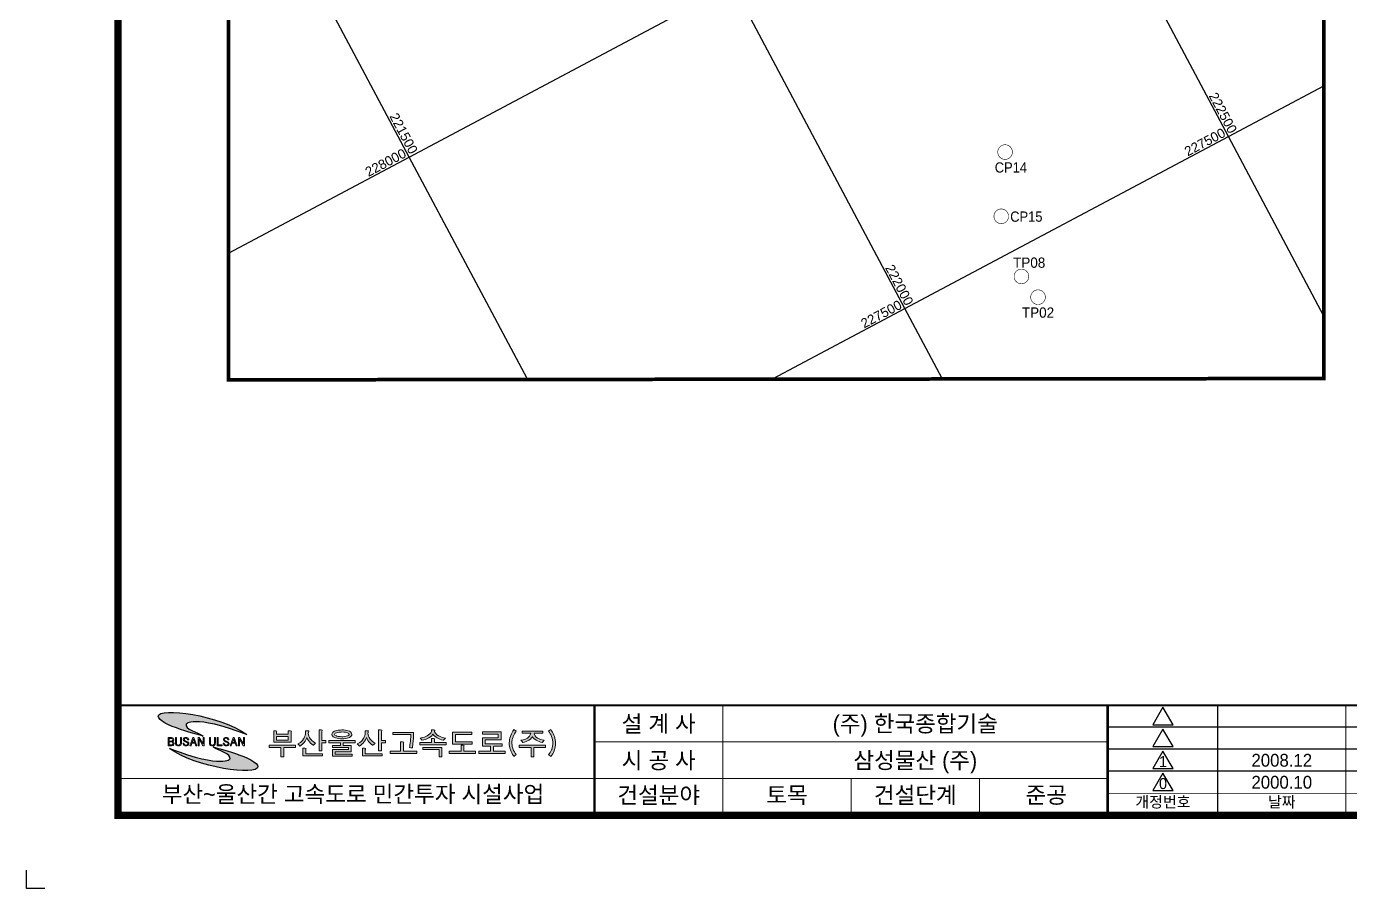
# Model space of a CAD drawing. Extents: x 226182 to 227023, y 224653 to 225247.
# Drawn here: x 226182.4 to 226543.7, y 224652.6 to 224887.8 of the extents above; entities that cross this region are included whole.
import ezdxf
from ezdxf.enums import TextEntityAlignment as Align

# ---------------------------------------------------------------- set-up
doc = ezdxf.new("R2010")
doc.units = 0
doc.header["$LTSCALE"] = 10
doc.header["$MEASUREMENT"] = 0
doc.layers.get('0').update_dxf_attribs({"linetype": 'CONTINUOUS'})
for name, color, linetype in [('CV-GRID-BORD', 4, 'CONTINUOUS'), ('CV-GRID-LINE', 1, 'CONTINUOUS'), ('CV-GRID-TEXT', 4, 'CONTINUOUS'), ('CV-SURV-SYMB', 3, 'CONTINUOUS'), ('CV-SURV-TEXT', 3, 'CONTINUOUS'), ('CX-BORD', 3, 'CONTINUOUS'), ('CX-BORD-LIN1', 4, 'CONTINUOUS'), ('CX-BORD-LIN2', 3, 'CONTINUOUS'), ('CX-BORD-TEX2', 7, 'CONTINUOUS'), ('CX-BORD-TEX3', 6, 'CONTINUOUS'), ('CX-MISC', 2, 'CONTINUOUS')]:
    doc.layers.add(name, color=color, linetype=linetype)
doc.styles.add('GTXT', font='Dotum.ttf')
doc.styles.get("Standard").update_dxf_attribs({"font": 'Dotum.ttf'})
doc.styles.add('TB_TEXT', font='Dotum.ttf')
doc.styles.add('TB_WBTXT', font='Dotum.ttf')
doc.styles.add('TB_WMTXT', font='Dotum.ttf')

# ---------------------------------------------------------------- blocks, each defined once
blk = doc.blocks.new('CXGLOGO-EX흑백1')
h = blk.add_hatch(color=74)
edge = h.paths.add_edge_path()
edge.add_spline(control_points=[(3.24, 1.49), (1.67, 2.6), (-1.78, 3.37), (-1.38, 4.71), (-1.38, 4.71), (-1.38, 4.71), (0.38, 7.51), (15.15, 1.88), (15.15, 1.88), (8, 7.3), (-8.94, 9.33), (-8.99, 6.91), (-8.99, 6.91), (-9.03, 4.5), (3.24, 1.49), (3.24, 1.49)], knot_values=[0, 0, 0, 0, 0.25, 0.25, 0.25, 0.25, 0.5, 0.5, 0.5, 0.5, 0.75, 0.75, 0.75, 0.75, 1, 1, 1, 1], degree=3, periodic=0)
h = blk.add_hatch(color=256)
h.paths.add_polyline_path([(11.6, 0.69), (11.94, -0.26), (11.26, -0.26)], flags=16)
h.paths.add_polyline_path([(12.25, -1.14), (12.54, -1.14), (11.73, 1.06), (11.48, 1.06), (10.67, -1.14), (10.96, -1.14), (11.18, -0.49), (12.02, -0.49)])
h.paths.add_polyline_path([(1.54, -1.14), (0.73, 1.06), (0.48, 1.06), (-0.33, -1.14), (-0.04, -1.14), (0.19, -0.49), (1.03, -0.49), (1.25, -1.14)])
h.paths.add_polyline_path([(1.9, -1.14), (2.17, -1.14), (2.17, 0.61), (3.23, -1.14), (3.52, -1.14), (3.52, 1.06), (3.25, 1.06), (3.25, -0.65), (2.21, 1.06), (1.9, 1.06)])
h.paths.add_polyline_path([(5.3, -0.69), (5.27, -0.48), (5.27, 1.06), (5, 1.06), (5, -0.45), (5.03, -0.7), (5.1, -0.9), (5.16, -0.98), (5.32, -1.1), (5.52, -1.17), (5.77, -1.2), (5.79, -1.2), (6.04, -1.17), (6.25, -1.1), (6.41, -1), (6.41, -0.99), (6.53, -0.82), (6.59, -0.61), (6.6, -0.45), (6.6, 1.06), (6.33, 1.06), (6.33, -0.46), (6.29, -0.7), (6.19, -0.86), (6.01, -0.96), (5.79, -0.98), (5.55, -0.94), (5.4, -0.86)])
h.paths.add_polyline_path([(7.36, 1.06), (7.09, 1.06), (7.09, -1.14), (8.47, -1.14), (8.47, -0.93), (7.36, -0.93)])
h.paths.add_polyline_path([(10.02, 1.02), (9.81, 1.08), (9.56, 1.11), (9.56, 1.11), (9.3, 1.08), (9.1, 1.02), (9.01, 0.95), (8.88, 0.78), (8.84, 0.56), (8.84, 0.54), (8.88, 0.31), (9, 0.15), (9.13, 0.06), (9.37, -0.05), (9.48, -0.09), (9.53, -0.11), (9.76, -0.21), (9.83, -0.25), (10, -0.36), (10.06, -0.48), (10.08, -0.62), (10.02, -0.84), (9.94, -0.9), (9.76, -0.97), (9.57, -0.98), (9.32, -0.94), (9.17, -0.86), (9.07, -0.7), (9.04, -0.45), (8.77, -0.45), (8.8, -0.69), (8.87, -0.89), (8.94, -0.99), (9.1, -1.1), (9.31, -1.17), (9.56, -1.2), (9.57, -1.2), (9.84, -1.17), (10.04, -1.12), (10.15, -1.05), (10.28, -0.89), (10.34, -0.68), (10.35, -0.58), (10.32, -0.35), (10.21, -0.18), (10.18, -0.16), (10.05, -0.07), (9.82, 0.03), (9.65, 0.11), (9.38, 0.22), (9.22, 0.31), (9.21, 0.32), (9.13, 0.51), (9.13, 0.57), (9.2, 0.78), (9.25, 0.82), (9.45, 0.89), (9.55, 0.9), (9.78, 0.85), (9.9, 0.77), (10.02, 0.59), (10.05, 0.47), (10.32, 0.47), (10.28, 0.71), (10.17, 0.89), (10.17, 0.9)])
h.paths.add_polyline_path([(12.89, -1.14), (13.16, -1.14), (13.16, 0.61), (14.23, -1.14), (14.52, -1.14), (14.52, 1.06), (14.24, 1.06), (14.24, -0.65), (13.2, 1.06), (12.89, 1.06)])
h.paths.add_polyline_path([(0.27, -0.26), (0.61, 0.69), (0.95, -0.26)], flags=16)
h.paths.add_polyline_path([(-5.98, 0.11), (-5.98, 0.84), (-5.48, 0.84), (-5.24, 0.81), (-5.13, 0.75), (-5.04, 0.57), (-5.04, 0.49), (-5.09, 0.27), (-5.16, 0.19), (-5.34, 0.12), (-5.5, 0.11)], flags=16)
h.paths.add_polyline_path([(-5.98, -0.93), (-5.98, -0.1), (-5.44, -0.1), (-5.2, -0.13), (-5.1, -0.17), (-4.98, -0.33), (-4.96, -0.52), (-5.01, -0.75), (-5.09, -0.85), (-5.27, -0.92), (-5.44, -0.93)], flags=16)
h.paths.add_polyline_path([(-5.12, 1.02), (-5.35, 1.06), (-5.4, 1.06), (-6.25, 1.06), (-6.25, -1.14), (-5.37, -1.14), (-5.12, -1.12), (-4.92, -1.05), (-4.85, -0.99), (-4.74, -0.83), (-4.69, -0.61), (-4.68, -0.52), (-4.72, -0.28), (-4.81, -0.13), (-4.98, 0), (-5.07, 0.03), (-4.88, 0.15), (-4.85, 0.19), (-4.77, 0.39), (-4.76, 0.5), (-4.8, 0.72), (-4.92, 0.9), (-4.94, 0.91)])
h.paths.add_polyline_path([(-3.97, -0.69), (-3.99, -0.48), (-3.99, 1.06), (-4.26, 1.06), (-4.26, -0.45), (-4.24, -0.7), (-4.16, -0.9), (-4.1, -0.98), (-3.95, -1.1), (-3.74, -1.17), (-3.49, -1.2), (-3.48, -1.2), (-3.22, -1.17), (-3.01, -1.1), (-2.86, -1), (-2.85, -0.99), (-2.74, -0.82), (-2.68, -0.61), (-2.66, -0.45), (-2.66, 1.06), (-2.94, 1.06), (-2.94, -0.46), (-2.97, -0.7), (-3.08, -0.86), (-3.26, -0.96), (-3.47, -0.98), (-3.72, -0.94), (-3.87, -0.86)])
h.paths.add_polyline_path([(-0.83, 0.9), (-0.97, 1.02), (-1.18, 1.08), (-1.44, 1.11), (-1.69, 1.08), (-1.89, 1.02), (-1.98, 0.95), (-2.11, 0.78), (-2.16, 0.56), (-2.16, 0.54), (-2.12, 0.31), (-2, 0.15), (-1.86, 0.06), (-1.63, -0.05), (-1.52, -0.09), (-1.47, -0.11), (-1.24, -0.21), (-1.17, -0.25), (-1, -0.36), (-0.93, -0.48), (-0.92, -0.62), (-0.97, -0.84), (-1.05, -0.9), (-1.23, -0.97), (-1.42, -0.98), (-1.67, -0.94), (-1.82, -0.86), (-1.92, -0.7), (-1.96, -0.45), (-2.22, -0.45), (-2.2, -0.69), (-2.12, -0.89), (-2.05, -0.99), (-1.89, -1.1), (-1.69, -1.17), (-1.43, -1.2), (-1.42, -1.2), (-1.16, -1.17), (-0.96, -1.12), (-0.85, -1.05), (-0.71, -0.89), (-0.65, -0.68), (-0.64, -0.58), (-0.68, -0.35), (-0.79, -0.18), (-0.81, -0.16), (-0.95, -0.07), (-1.17, 0.03), (-1.35, 0.11), (-1.61, 0.22), (-1.77, 0.31), (-1.78, 0.32), (-1.86, 0.51), (-1.86, 0.57), (-1.79, 0.78), (-1.74, 0.82), (-1.55, 0.89), (-1.44, 0.9), (-1.22, 0.85), (-1.09, 0.77), (-0.97, 0.59), (-0.95, 0.47), (-0.68, 0.47), (-0.72, 0.71), (-0.82, 0.89)])
h = blk.add_hatch(color=256)
h.paths.add_polyline_path([(63.25, -2.21), (67.68, -2.21), (67.68, -4.14), (68.44, -4.14), (68.44, -1.6), (63.25, -1.6)])
h.paths.add_polyline_path([(74.44, -1.23), (74.5, -1.07), (74.18, -0.99), (73.66, -0.99), (73.66, -2.67), (70.41, -2.67), (70.41, -3.28), (77.61, -3.28), (77.61, -2.67), (74.41, -2.67), (74.41, -1.3)])
h.paths.add_polyline_path([(93.49, -1.61), (96.71, -1.61), (96.71, -0.99), (89.51, -0.99), (89.51, -1.61), (92.73, -1.61), (92.73, -4.14), (93.49, -4.14)])
h.paths.add_polyline_path([(98.53, -1.72), (98.37, -2.14), (98.33, -2.24), (98.14, -2.64), (97.91, -3.02), (97.66, -3.37), (97.51, -3.56), (98.15, -4.08), (98.41, -3.72), (98.64, -3.35), (98.84, -2.96), (99.02, -2.55), (99.1, -2.3), (99.23, -1.88), (99.33, -1.44), (99.4, -1.01), (99.43, -0.57), (99.43, -0.39), (99.41, 0.03), (99.35, 0.47), (99.26, 0.9), (99.13, 1.34), (99.11, 1.39), (98.97, 1.77), (98.79, 2.15), (98.58, 2.55), (98.35, 2.95), (98.16, 3.25), (97.51, 2.85), (97.76, 2.5), (97.99, 2.12), (98.19, 1.72), (98.35, 1.32), (98.51, 0.88), (98.62, 0.44), (98.69, 0.02), (98.72, -0.4), (98.72, -0.42), (98.7, -0.86), (98.63, -1.29)])
h.paths.add_polyline_path([(93.89, 1.53), (93.7, 1.9), (93.59, 2.25), (95.94, 2.25), (95.94, 2.86), (90.28, 2.86), (90.28, 2.25), (92.65, 2.25), (92.53, 1.84), (92.33, 1.47), (92.04, 1.16), (91.73, 0.92), (91.38, 0.74), (91, 0.59), (90.57, 0.47), (90.09, 0.38), (89.95, 0.36), (90.26, 0.07), (90.53, -0.26), (90.95, -0.16), (91.37, -0.02), (91.77, 0.15), (92.15, 0.37), (92.57, 0.66), (92.88, 0.96), (93.09, 1.27), (93.11, 1.32), (93.33, 1.02), (93.63, 0.73), (94.03, 0.44), (94.15, 0.37), (94.54, 0.16), (94.94, -0.02), (95.35, -0.17), (95.77, -0.28), (96, 0.01), (96.29, 0.32), (95.8, 0.42), (95.36, 0.55), (94.97, 0.7), (94.62, 0.88), (94.53, 0.93), (94.17, 1.21)])
h.paths.add_polyline_path([(86.94, -1.7), (87.06, -2.13), (87.12, -2.3), (87.28, -2.72), (87.46, -3.12), (87.67, -3.51), (87.91, -3.88), (88.06, -4.08), (88.71, -3.56), (88.44, -3.21), (88.2, -2.85), (87.98, -2.45), (87.89, -2.24), (87.73, -1.81), (87.61, -1.38), (87.54, -0.96), (87.51, -0.52), (87.51, -0.42), (87.53, -0.01), (87.6, 0.42), (87.7, 0.86), (87.85, 1.3), (87.85, 1.32), (88.03, 1.74), (88.24, 2.13), (88.46, 2.51), (88.71, 2.85), (88.05, 3.25), (87.8, 2.85), (87.57, 2.45), (87.37, 2.06), (87.21, 1.67), (87.1, 1.39), (86.97, 0.95), (86.88, 0.52), (86.82, 0.08), (86.8, -0.35), (86.8, -0.39), (86.81, -0.83), (86.86, -1.26)])
h.paths.add_polyline_path([(79.45, 1.02), (79.45, -1.26), (81.7, -1.26), (81.7, -2.67), (78.45, -2.67), (78.45, -3.28), (85.65, -3.28), (85.65, -2.67), (82.45, -2.67), (82.45, -1.49), (82.46, -1.45), (82.49, -1.41), (82.54, -1.33), (82.55, -1.26), (84.84, -1.26), (84.84, -0.65), (80.21, -0.65), (80.21, 0.42), (84.56, 0.42), (84.56, 2.62), (79.47, 2.62), (79.47, 2), (83.8, 2), (83.8, 1.02)])
h.paths.add_polyline_path([(76.55, 2.56), (71.31, 2.56), (71.31, -0.7), (76.71, -0.7), (76.71, -0.1), (72.08, -0.1), (72.08, 1.94), (76.55, 1.94)])
h.paths.add_polyline_path([(66.12, 0.8), (65.59, 0.8), (65.59, -0.3), (62.37, -0.3), (62.37, -0.9), (69.57, -0.9), (69.57, -0.3), (66.36, -0.3), (66.36, 0.47), (66.39, 0.55), (66.45, 0.71)])
h.paths.add_polyline_path([(66.51, 3.1), (66.13, 3.15), (65.62, 3.15), (65.55, 2.77), (65.38, 2.41), (65.1, 2.07), (64.75, 1.78), (64.42, 1.56), (64.06, 1.38), (63.66, 1.22), (63.23, 1.08), (62.77, 0.98), (62.49, 0.94), (62.76, 0.65), (63.01, 0.34), (63.46, 0.46), (63.9, 0.59), (64.3, 0.74), (64.68, 0.92), (64.87, 1.02), (65.3, 1.3), (65.63, 1.59), (65.88, 1.89), (65.96, 2.01), (66.16, 1.71), (66.45, 1.42), (66.83, 1.14), (67.1, 0.98), (67.47, 0.78), (67.87, 0.62), (68.3, 0.47), (68.73, 0.35), (68.84, 0.33), (69.11, 0.62), (69.42, 0.91), (68.98, 0.98), (68.55, 1.09), (68.14, 1.24), (67.74, 1.41), (67.49, 1.55), (67.05, 1.83), (66.72, 2.14), (66.5, 2.44), (66.43, 2.62), (66.42, 2.8), (66.49, 2.95)])
h.paths.add_polyline_path([(41.14, 1.3), (40.63, 1.32), (40.18, 1.37), (39.79, 1.46), (39.64, 1.51), (39.23, 1.76), (39.15, 1.95), (39.32, 2.24), (39.64, 2.4), (39.99, 2.5), (40.41, 2.56), (40.9, 2.59), (41.14, 2.6), (41.65, 2.58), (42.1, 2.53), (42.48, 2.44), (42.62, 2.4), (43.03, 2.16), (43.12, 1.95), (42.94, 1.67), (42.62, 1.51), (42.27, 1.41), (41.85, 1.34), (41.36, 1.3)], flags=16)
h.paths.add_polyline_path([(41.55, 3.14), (41.14, 3.15), (40.62, 3.13), (40.15, 3.09), (39.72, 3.01), (39.35, 2.9), (39.08, 2.79), (38.67, 2.52), (38.44, 2.21), (38.39, 1.95), (38.48, 1.6), (38.76, 1.31), (39.08, 1.12), (39.42, 0.98), (39.8, 0.87), (40.23, 0.8), (40.71, 0.76), (41.14, 0.75), (41.65, 0.76), (42.12, 0.81), (42.54, 0.89), (42.92, 1), (43.19, 1.12), (43.6, 1.39), (43.83, 1.7), (43.88, 1.95), (43.79, 2.3), (43.51, 2.6), (43.19, 2.79), (42.85, 2.92), (42.47, 3.03), (42.03, 3.1)])
h.paths.add_polyline_path([(47.59, -1.92), (47.27, -1.84), (46.75, -1.84), (46.75, -3.95), (52.12, -3.95), (52.12, -3.34), (47.52, -3.34), (47.52, -2.2), (47.52, -2.14), (47.55, -2.09)])
h.paths.add_polyline_path([(31.34, -1.92), (31.02, -1.84), (30.5, -1.84), (30.5, -3.95), (35.87, -3.95), (35.87, -3.34), (31.27, -3.34), (31.27, -2.2), (31.27, -2.14), (31.29, -2.09)])
h.paths.add_polyline_path([(42.94, -1.66), (42.94, -2.22), (38.57, -2.22), (38.57, -4.04), (43.94, -4.04), (43.94, -3.43), (39.33, -3.43), (39.33, -2.84), (43.7, -2.84), (43.7, -1.05), (41.51, -1.05), (41.51, -0.34), (44.73, -0.34), (44.73, 0.27), (37.53, 0.27), (37.53, -0.34), (40.75, -0.34), (40.75, -1.05), (38.57, -1.05), (38.57, -1.66)])
h.paths.add_polyline_path([(21.28, -0.99), (21.28, -1.61), (24.5, -1.61), (24.5, -4.14), (25.26, -4.14), (25.26, -1.61), (28.48, -1.61), (28.48, -0.99)])
h.paths.add_polyline_path([(51.7, 3.15), (51.16, 3.15), (51.16, -2.53), (51.92, -2.53), (51.92, -0.36), (52.98, -0.36), (52.98, 0.26), (51.92, 0.26), (51.92, 2.67), (51.94, 2.77), (51.98, 2.87), (52.02, 3.07)])
h.paths.add_polyline_path([(48.36, 2.89), (47.98, 2.94), (47.48, 2.94), (47.48, 2.49), (47.44, 2.06), (47.35, 1.64), (47.2, 1.23), (47.01, 0.84), (46.93, 0.69), (46.66, 0.31), (46.37, -0.01), (46.04, -0.29), (45.68, -0.5), (45.32, -0.65), (45.61, -0.92), (45.89, -1.23), (46.26, -0.98), (46.6, -0.71), (46.92, -0.41), (47.04, -0.28), (47.33, 0.08), (47.57, 0.45), (47.76, 0.83), (47.84, 1.05), (48.01, 0.66), (48.24, 0.28), (48.51, -0.08), (48.82, -0.41), (49.15, -0.7), (49.5, -0.96), (49.6, -1.02), (49.91, -0.72), (50.23, -0.43), (49.86, -0.27), (49.51, -0.04), (49.19, 0.26), (48.87, 0.62), (48.84, 0.66), (48.57, 1.07), (48.37, 1.48), (48.26, 1.87), (48.22, 2.19), (48.25, 2.48), (48.33, 2.7)])
h.paths.add_polyline_path([(35.45, 3.15), (34.91, 3.15), (34.91, -2.53), (35.67, -2.53), (35.67, -0.36), (36.73, -0.36), (36.73, 0.26), (35.67, 0.26), (35.67, 2.67), (35.69, 2.77), (35.73, 2.87), (35.77, 3.07)])
h.paths.add_polyline_path([(32.11, 2.89), (31.73, 2.94), (31.23, 2.94), (31.23, 2.49), (31.19, 2.06), (31.09, 1.64), (30.95, 1.23), (30.76, 0.84), (30.68, 0.69), (30.41, 0.31), (30.12, -0.01), (29.79, -0.29), (29.43, -0.5), (29.07, -0.65), (29.36, -0.92), (29.64, -1.23), (30.01, -0.98), (30.35, -0.71), (30.67, -0.41), (30.79, -0.28), (31.08, 0.08), (31.32, 0.45), (31.51, 0.83), (31.59, 1.05), (31.76, 0.66), (31.99, 0.28), (32.26, -0.08), (32.57, -0.41), (32.89, -0.7), (33.25, -0.96), (33.35, -1.02), (33.65, -0.72), (33.97, -0.43), (33.61, -0.27), (33.26, -0.04), (32.93, 0.26), (32.62, 0.62), (32.59, 0.66), (32.32, 1.07), (32.12, 1.48), (32.01, 1.87), (31.97, 2.19), (32, 2.48), (32.08, 2.7)])
h.paths.add_polyline_path([(26.51, 1.39), (26.51, 0.4), (23.29, 0.4), (23.29, 1.39)], flags=16)
h.paths.add_polyline_path([(27.32, 2.66), (27.37, 2.83), (27, 2.91), (26.51, 2.91), (26.51, 2), (23.29, 2), (23.29, 2.58), (23.3, 2.62), (23.33, 2.67), (23.39, 2.83), (22.99, 2.91), (22.53, 2.91), (22.53, -0.21), (27.28, -0.21), (27.28, 2.56), (27.29, 2.62)])
h.paths.add_polyline_path([(58, -0.14), (57.69, -0.06), (57.16, -0.06), (57.16, -2.67), (54.33, -2.67), (54.33, -3.28), (61.53, -3.28), (61.53, -2.67), (57.92, -2.67), (57.92, -0.45), (57.92, -0.39), (57.96, -0.32)])
h.paths.add_polyline_path([(60.7, 2.5), (55.01, 2.5), (55.01, 1.88), (59.93, 1.88), (59.93, 1.55), (59.9, 1.14), (59.86, 0.66), (59.82, 0.12), (59.76, -0.41), (59.7, -0.88), (59.65, -1.29), (59.59, -1.65), (59.59, -1.67), (59.95, -1.69), (60.35, -1.73), (60.41, -1.34), (60.46, -0.92), (60.51, -0.47), (60.56, 0.01), (60.58, 0.23), (60.62, 0.71), (60.65, 1.18), (60.67, 1.62), (60.69, 2.04), (60.7, 2.45)])
h = blk.add_hatch(color=142)
edge = h.paths.add_edge_path()
edge.add_spline(control_points=[(5.98, -1.49), (7.55, -2.6), (11, -3.37), (10.6, -4.71), (10.6, -4.71), (10.6, -4.71), (8.84, -7.51), (-5.93, -1.88), (-5.93, -1.88), (1.22, -7.3), (18.17, -9.33), (18.21, -6.91), (18.21, -6.91), (18.25, -4.5), (5.98, -1.49), (5.98, -1.49)], knot_values=[0, 0, 0, 0, 0.25, 0.25, 0.25, 0.25, 0.5, 0.5, 0.5, 0.5, 0.75, 0.75, 0.75, 0.75, 1, 1, 1, 1], degree=3, periodic=0)
at = {"lineweight": 0}
for points in [[(-5.12, 1.02), (-5.35, 1.06), (-5.4, 1.06), (-6.25, 1.06), (-6.25, -1.14), (-5.37, -1.14), (-5.12, -1.12), (-4.92, -1.05), (-4.85, -0.99), (-4.74, -0.83), (-4.69, -0.61), (-4.68, -0.52), (-4.72, -0.28), (-4.81, -0.13), (-4.98, 0), (-5.07, 0.03), (-4.88, 0.15), (-4.85, 0.19), (-4.77, 0.39), (-4.76, 0.5), (-4.8, 0.72), (-4.92, 0.9), (-4.94, 0.91)], [(-5.98, 0.11), (-5.98, 0.84), (-5.48, 0.84), (-5.24, 0.81), (-5.13, 0.75), (-5.04, 0.57), (-5.04, 0.49), (-5.09, 0.27), (-5.16, 0.19), (-5.34, 0.12), (-5.5, 0.11)], [(-3.97, -0.69), (-3.99, -0.48), (-3.99, 1.06), (-4.26, 1.06), (-4.26, -0.45), (-4.24, -0.7), (-4.16, -0.9), (-4.1, -0.98), (-3.95, -1.1), (-3.74, -1.17), (-3.49, -1.2), (-3.48, -1.2), (-3.22, -1.17), (-3.01, -1.1), (-2.86, -1), (-2.85, -0.99), (-2.74, -0.82), (-2.68, -0.61), (-2.66, -0.45), (-2.66, 1.06), (-2.94, 1.06), (-2.94, -0.46), (-2.97, -0.7), (-3.08, -0.86), (-3.26, -0.96), (-3.47, -0.98), (-3.72, -0.94), (-3.87, -0.86)], [(-0.83, 0.9), (-0.97, 1.02), (-1.18, 1.08), (-1.44, 1.11), (-1.69, 1.08), (-1.89, 1.02), (-1.98, 0.95), (-2.11, 0.78), (-2.16, 0.56), (-2.16, 0.54), (-2.12, 0.31), (-2, 0.15), (-1.86, 0.06), (-1.63, -0.05), (-1.52, -0.09), (-1.47, -0.11), (-1.24, -0.21), (-1.17, -0.25), (-1, -0.36), (-0.93, -0.48), (-0.92, -0.62), (-0.97, -0.84), (-1.05, -0.9), (-1.23, -0.97), (-1.42, -0.98), (-1.67, -0.94), (-1.82, -0.86), (-1.92, -0.7), (-1.96, -0.45), (-1.96, -0.45), (-2.22, -0.45), (-2.2, -0.69), (-2.12, -0.89), (-2.05, -0.99), (-1.89, -1.1), (-1.69, -1.17), (-1.43, -1.2), (-1.42, -1.2), (-1.16, -1.17), (-0.96, -1.12), (-0.85, -1.05), (-0.71, -0.89), (-0.65, -0.68), (-0.64, -0.58), (-0.68, -0.35), (-0.79, -0.18), (-0.81, -0.16), (-0.95, -0.07), (-1.17, 0.03), (-1.35, 0.11), (-1.61, 0.22), (-1.77, 0.31), (-1.78, 0.32), (-1.86, 0.51), (-1.86, 0.57), (-1.79, 0.78), (-1.74, 0.82), (-1.55, 0.89), (-1.44, 0.9), (-1.22, 0.85), (-1.09, 0.77), (-0.97, 0.59), (-0.95, 0.47), (-0.68, 0.47), (-0.72, 0.71), (-0.82, 0.89)], [(1.54, -1.14), (0.73, 1.06), (0.48, 1.06), (-0.33, -1.14), (-0.04, -1.14), (0.19, -0.49), (1.03, -0.49), (1.25, -1.14)], [(0.27, -0.26), (0.61, 0.69), (0.95, -0.26)], [(1.9, -1.14), (2.17, -1.14), (2.17, 0.61), (3.23, -1.14), (3.52, -1.14), (3.52, 1.06), (3.25, 1.06), (3.25, -0.65), (2.21, 1.06), (1.9, 1.06)], [(5.3, -0.69), (5.27, -0.48), (5.27, 1.06), (5, 1.06), (5, -0.45), (5.03, -0.7), (5.1, -0.9), (5.16, -0.98), (5.32, -1.1), (5.52, -1.17), (5.77, -1.2), (5.79, -1.2), (6.04, -1.17), (6.25, -1.1), (6.41, -1), (6.41, -0.99), (6.53, -0.82), (6.59, -0.61), (6.6, -0.45), (6.6, 1.06), (6.33, 1.06), (6.33, -0.46), (6.29, -0.7), (6.19, -0.86), (6.01, -0.96), (5.79, -0.98), (5.55, -0.94), (5.4, -0.86)], [(7.36, 1.06), (7.09, 1.06), (7.09, -1.14), (8.47, -1.14), (8.47, -0.93), (7.36, -0.93)], [(10.02, 1.02), (9.81, 1.08), (9.56, 1.11), (9.56, 1.11), (9.3, 1.08), (9.1, 1.02), (9.01, 0.95), (8.88, 0.78), (8.84, 0.56), (8.84, 0.54), (8.88, 0.31), (9, 0.15), (9.13, 0.06), (9.37, -0.05), (9.48, -0.09), (9.53, -0.11), (9.76, -0.21), (9.83, -0.25), (10, -0.36), (10.06, -0.48), (10.08, -0.62), (10.02, -0.84), (9.94, -0.9), (9.76, -0.97), (9.57, -0.98), (9.32, -0.94), (9.17, -0.86), (9.07, -0.7), (9.04, -0.45), (9.04, -0.45), (8.77, -0.45), (8.8, -0.69), (8.87, -0.89), (8.94, -0.99), (9.1, -1.1), (9.31, -1.17), (9.56, -1.2), (9.57, -1.2), (9.84, -1.17), (10.04, -1.12), (10.15, -1.05), (10.28, -0.89), (10.34, -0.68), (10.35, -0.58), (10.32, -0.35), (10.21, -0.18), (10.18, -0.16), (10.05, -0.07), (9.82, 0.03), (9.65, 0.11), (9.38, 0.22), (9.22, 0.31), (9.21, 0.32), (9.13, 0.51), (9.13, 0.57), (9.2, 0.78), (9.25, 0.82), (9.45, 0.89), (9.55, 0.9), (9.78, 0.85), (9.9, 0.77), (10.02, 0.59), (10.05, 0.47), (10.32, 0.47), (10.28, 0.71), (10.17, 0.89), (10.17, 0.9)], [(12.25, -1.14), (12.54, -1.14), (11.73, 1.06), (11.48, 1.06), (10.67, -1.14), (10.96, -1.14), (11.18, -0.49), (12.02, -0.49)], [(11.6, 0.69), (11.94, -0.26), (11.26, -0.26)], [(12.89, -1.14), (13.16, -1.14), (13.16, 0.61), (14.23, -1.14), (14.52, -1.14), (14.52, 1.06), (14.24, 1.06), (14.24, -0.65), (13.2, 1.06), (12.89, 1.06)], [(27.32, 2.66), (27.37, 2.83), (27, 2.91), (26.51, 2.91), (26.51, 2), (23.29, 2), (23.29, 2.58), (23.3, 2.62), (23.33, 2.67), (23.39, 2.83), (22.99, 2.91), (22.53, 2.91), (22.53, -0.21), (27.28, -0.21), (27.28, 2.56), (27.29, 2.62)], [(26.51, 1.39), (26.51, 0.4), (23.29, 0.4), (23.29, 1.39)], [(32.11, 2.89), (31.73, 2.94), (31.23, 2.94), (31.23, 2.49), (31.19, 2.06), (31.09, 1.64), (30.95, 1.23), (30.76, 0.84), (30.68, 0.69), (30.41, 0.31), (30.12, -0.01), (29.79, -0.29), (29.43, -0.5), (29.07, -0.65), (29.36, -0.92), (29.64, -1.23), (30.01, -0.98), (30.35, -0.71), (30.67, -0.41), (30.79, -0.28), (31.08, 0.08), (31.32, 0.45), (31.51, 0.83), (31.59, 1.05), (31.76, 0.66), (31.99, 0.28), (32.26, -0.08), (32.57, -0.41), (32.89, -0.7), (33.25, -0.96), (33.35, -1.02), (33.65, -0.72), (33.97, -0.43), (33.61, -0.27), (33.26, -0.04), (32.93, 0.26), (32.62, 0.62), (32.59, 0.66), (32.32, 1.07), (32.12, 1.48), (32.01, 1.87), (31.97, 2.19), (32, 2.48), (32.08, 2.7)], [(35.45, 3.15), (34.91, 3.15), (34.91, -2.53), (35.67, -2.53), (35.67, -0.36), (36.73, -0.36), (36.73, 0.26), (35.67, 0.26), (35.67, 2.67), (35.69, 2.77), (35.73, 2.87), (35.77, 3.07)], [(42.94, -1.66), (42.94, -2.22), (38.57, -2.22), (38.57, -4.04), (43.94, -4.04), (43.94, -3.43), (39.33, -3.43), (39.33, -2.84), (43.7, -2.84), (43.7, -1.05), (41.51, -1.05), (41.51, -0.34), (44.73, -0.34), (44.73, 0.27), (37.53, 0.27), (37.53, -0.34), (40.75, -0.34), (40.75, -1.05), (38.57, -1.05), (38.57, -1.66)], [(41.55, 3.14), (41.14, 3.15), (40.62, 3.13), (40.15, 3.09), (39.72, 3.01), (39.35, 2.9), (39.08, 2.79), (38.67, 2.52), (38.44, 2.21), (38.39, 1.95), (38.48, 1.6), (38.76, 1.31), (39.08, 1.12), (39.42, 0.98), (39.8, 0.87), (40.23, 0.8), (40.71, 0.76), (41.14, 0.75), (41.65, 0.76), (42.12, 0.81), (42.54, 0.89), (42.92, 1), (43.19, 1.12), (43.6, 1.39), (43.83, 1.7), (43.88, 1.95), (43.79, 2.3), (43.51, 2.6), (43.19, 2.79), (42.85, 2.92), (42.47, 3.03), (42.03, 3.1)], [(41.14, 1.3), (40.63, 1.32), (40.18, 1.37), (39.79, 1.46), (39.64, 1.51), (39.23, 1.76), (39.15, 1.95), (39.32, 2.24), (39.64, 2.4), (39.99, 2.5), (40.41, 2.56), (40.9, 2.59), (41.14, 2.6), (41.65, 2.58), (42.1, 2.53), (42.48, 2.44), (42.62, 2.4), (43.03, 2.16), (43.12, 1.95), (42.94, 1.67), (42.62, 1.51), (42.27, 1.41), (41.85, 1.34), (41.36, 1.3)], [(48.36, 2.89), (47.98, 2.94), (47.48, 2.94), (47.48, 2.49), (47.44, 2.06), (47.35, 1.64), (47.2, 1.23), (47.01, 0.84), (46.93, 0.69), (46.66, 0.31), (46.37, -0.01), (46.04, -0.29), (45.68, -0.5), (45.32, -0.65), (45.61, -0.92), (45.89, -1.23), (46.26, -0.98), (46.6, -0.71), (46.92, -0.41), (47.04, -0.28), (47.33, 0.08), (47.57, 0.45), (47.76, 0.83), (47.84, 1.05), (48.01, 0.66), (48.24, 0.28), (48.51, -0.08), (48.82, -0.41), (49.15, -0.7), (49.5, -0.96), (49.6, -1.02), (49.91, -0.72), (50.23, -0.43), (49.86, -0.27), (49.51, -0.04), (49.19, 0.26), (48.87, 0.62), (48.84, 0.66), (48.57, 1.07), (48.37, 1.48), (48.26, 1.87), (48.22, 2.19), (48.25, 2.48), (48.33, 2.7)], [(51.7, 3.15), (51.16, 3.15), (51.16, -2.53), (51.92, -2.53), (51.92, -0.36), (52.98, -0.36), (52.98, 0.26), (51.92, 0.26), (51.92, 2.67), (51.94, 2.77), (51.98, 2.87), (52.02, 3.07)], [(60.7, 2.5), (55.01, 2.5), (55.01, 1.88), (59.93, 1.88), (59.93, 1.55), (59.9, 1.14), (59.86, 0.66), (59.82, 0.12), (59.76, -0.41), (59.7, -0.88), (59.65, -1.29), (59.59, -1.65), (59.59, -1.67), (59.95, -1.69), (60.35, -1.73), (60.41, -1.34), (60.46, -0.92), (60.51, -0.47), (60.56, 0.01), (60.58, 0.23), (60.62, 0.71), (60.65, 1.18), (60.67, 1.62), (60.69, 2.04), (60.7, 2.45)], [(66.12, 0.8), (65.59, 0.8), (65.59, -0.3), (62.37, -0.3), (62.37, -0.9), (69.57, -0.9), (69.57, -0.3), (66.36, -0.3), (66.36, 0.47), (66.39, 0.55), (66.45, 0.71)], [(66.51, 3.1), (66.13, 3.15), (65.62, 3.15), (65.55, 2.77), (65.38, 2.41), (65.1, 2.07), (64.75, 1.78), (64.42, 1.56), (64.06, 1.38), (63.66, 1.22), (63.23, 1.08), (62.77, 0.98), (62.49, 0.94), (62.76, 0.65), (63.01, 0.34), (63.46, 0.46), (63.9, 0.59), (64.3, 0.74), (64.68, 0.92), (64.87, 1.02), (65.3, 1.3), (65.63, 1.59), (65.88, 1.89), (65.96, 2.01), (66.16, 1.71), (66.45, 1.42), (66.83, 1.14), (67.1, 0.98), (67.47, 0.78), (67.87, 0.62), (68.3, 0.47), (68.73, 0.35), (68.84, 0.33), (69.11, 0.62), (69.42, 0.91), (68.98, 0.98), (68.55, 1.09), (68.14, 1.24), (67.74, 1.41), (67.49, 1.55), (67.05, 1.83), (66.72, 2.14), (66.5, 2.44), (66.43, 2.62), (66.42, 2.8), (66.49, 2.95)], [(76.55, 2.56), (71.31, 2.56), (71.31, -0.7), (76.71, -0.7), (76.71, -0.1), (72.08, -0.1), (72.08, 1.94), (76.55, 1.94)], [(79.45, 1.02), (79.45, -1.26), (81.7, -1.26), (81.7, -2.67), (78.45, -2.67), (78.45, -3.28), (85.65, -3.28), (85.65, -2.67), (82.45, -2.67), (82.45, -1.49), (82.46, -1.45), (82.49, -1.41), (82.54, -1.33), (82.55, -1.26), (84.84, -1.26), (84.84, -0.65), (80.21, -0.65), (80.21, 0.42), (84.56, 0.42), (84.56, 2.62), (79.47, 2.62), (79.47, 2), (83.8, 2), (83.8, 1.02)], [(86.94, -1.7), (87.06, -2.13), (87.12, -2.3), (87.28, -2.72), (87.46, -3.12), (87.67, -3.51), (87.91, -3.88), (88.06, -4.08), (88.71, -3.56), (88.44, -3.21), (88.2, -2.85), (87.98, -2.45), (87.89, -2.24), (87.73, -1.81), (87.61, -1.38), (87.54, -0.96), (87.51, -0.52), (87.51, -0.42), (87.53, -0.01), (87.6, 0.42), (87.7, 0.86), (87.85, 1.3), (87.85, 1.32), (88.03, 1.74), (88.24, 2.13), (88.46, 2.51), (88.71, 2.85), (88.05, 3.25), (87.8, 2.85), (87.57, 2.45), (87.37, 2.06), (87.21, 1.67), (87.1, 1.39), (86.97, 0.95), (86.88, 0.52), (86.82, 0.08), (86.8, -0.35), (86.8, -0.39), (86.81, -0.83), (86.86, -1.26)], [(93.89, 1.53), (93.7, 1.9), (93.59, 2.25), (95.94, 2.25), (95.94, 2.86), (90.28, 2.86), (90.28, 2.25), (92.65, 2.25), (92.53, 1.84), (92.33, 1.47), (92.04, 1.16), (91.73, 0.92), (91.38, 0.74), (91, 0.59), (90.57, 0.47), (90.09, 0.38), (89.95, 0.36), (90.26, 0.07), (90.53, -0.26), (90.95, -0.16), (91.37, -0.02), (91.77, 0.15), (92.15, 0.37), (92.57, 0.66), (92.88, 0.96), (93.09, 1.27), (93.11, 1.32), (93.33, 1.02), (93.63, 0.73), (94.03, 0.44), (94.15, 0.37), (94.54, 0.16), (94.94, -0.02), (95.35, -0.17), (95.77, -0.28), (96, 0.01), (96.29, 0.32), (95.8, 0.42), (95.36, 0.55), (94.97, 0.7), (94.62, 0.88), (94.53, 0.93), (94.17, 1.21)], [(98.53, -1.72), (98.37, -2.14), (98.33, -2.24), (98.14, -2.64), (97.91, -3.02), (97.66, -3.37), (97.51, -3.56), (98.15, -4.08), (98.41, -3.72), (98.64, -3.35), (98.84, -2.96), (99.02, -2.55), (99.1, -2.3), (99.23, -1.88), (99.33, -1.44), (99.4, -1.01), (99.43, -0.57), (99.43, -0.39), (99.41, 0.03), (99.35, 0.47), (99.26, 0.9), (99.13, 1.34), (99.11, 1.39), (98.97, 1.77), (98.79, 2.15), (98.58, 2.55), (98.35, 2.95), (98.16, 3.25), (97.51, 2.85), (97.76, 2.5), (97.99, 2.12), (98.19, 1.72), (98.35, 1.32), (98.51, 0.88), (98.62, 0.44), (98.69, 0.02), (98.72, -0.4), (98.72, -0.42), (98.7, -0.86), (98.63, -1.29)], [(-5.98, -0.93), (-5.98, -0.1), (-5.44, -0.1), (-5.2, -0.13), (-5.1, -0.17), (-4.98, -0.33), (-4.96, -0.52), (-5.01, -0.75), (-5.09, -0.85), (-5.27, -0.92), (-5.44, -0.93)], [(21.28, -0.99), (21.28, -1.61), (24.5, -1.61), (24.5, -4.14), (25.26, -4.14), (25.26, -1.61), (28.48, -1.61), (28.48, -0.99)], [(31.34, -1.92), (31.02, -1.84), (30.5, -1.84), (30.5, -3.95), (35.87, -3.95), (35.87, -3.34), (31.27, -3.34), (31.27, -2.2), (31.27, -2.14), (31.29, -2.09)], [(47.59, -1.92), (47.27, -1.84), (46.75, -1.84), (46.75, -3.95), (52.12, -3.95), (52.12, -3.34), (47.52, -3.34), (47.52, -2.2), (47.52, -2.14), (47.55, -2.09)], [(58, -0.14), (57.69, -0.06), (57.16, -0.06), (57.16, -2.67), (54.33, -2.67), (54.33, -3.28), (61.53, -3.28), (61.53, -2.67), (57.92, -2.67), (57.92, -0.45), (57.92, -0.39), (57.96, -0.32)], [(63.25, -2.21), (67.68, -2.21), (67.68, -4.14), (68.44, -4.14), (68.44, -1.6), (63.25, -1.6)], [(74.44, -1.23), (74.5, -1.07), (74.18, -0.99), (73.66, -0.99), (73.66, -2.67), (70.41, -2.67), (70.41, -3.28), (77.61, -3.28), (77.61, -2.67), (74.41, -2.67), (74.41, -1.3)], [(93.49, -1.61), (96.71, -1.61), (96.71, -0.99), (89.51, -0.99), (89.51, -1.61), (92.73, -1.61), (92.73, -4.14), (93.49, -4.14)]]:
    blk.add_lwpolyline(points, close=True, dxfattribs=at)
blk.add_lwpolyline([(-1.44, 1.11), (-1.44, 1.11)], dxfattribs=at)
at = {"color": 74}
blk.add_open_spline([(3.24, 1.49), (1.67, 2.6), (-1.78, 3.37), (-1.38, 4.71), (-1.38, 4.71), (-1.38, 4.71), (0.38, 7.51), (15.15, 1.88), (15.15, 1.88), (8, 7.3), (-8.94, 9.33), (-8.99, 6.91), (-8.99, 6.91), (-9.03, 4.5), (3.24, 1.49), (3.24, 1.49)], degree=3, knots=[0, 0, 0, 0, 0.25, 0.25, 0.25, 0.25, 0.5, 0.5, 0.5, 0.5, 0.75, 0.75, 0.75, 0.75, 1, 1, 1, 1], dxfattribs=at)
at = {"color": 142}
blk.add_open_spline([(5.98, -1.49), (7.55, -2.6), (11, -3.37), (10.6, -4.71), (10.6, -4.71), (10.6, -4.71), (8.84, -7.51), (-5.93, -1.88), (-5.93, -1.88), (1.22, -7.3), (18.17, -9.33), (18.21, -6.91), (18.21, -6.91), (18.25, -4.5), (5.98, -1.49), (5.98, -1.49)], degree=3, knots=[0, 0, 0, 0, 0.25, 0.25, 0.25, 0.25, 0.5, 0.5, 0.5, 0.5, 0.75, 0.75, 0.75, 0.75, 1, 1, 1, 1], dxfattribs=at)
blk = doc.blocks.new('CXBLKA1-KHCA1')
at = {"layer": 'CX-BORD-LIN1', "const_width": 2}
blk.add_lwpolyline([(796, 0), (0, 0), (0, 554), (796, 554)], close=True, dxfattribs=at)
at = {"layer": 'CX-BORD-LIN1'}
for points, const_width in [([(796, 30), (0, 30)], 0.6), ([(130, 0), (130, 30)], 0.6), ([(165, 0), (165, 30)], 0.3), ([(270, 0), (270, 30)], 0.8), ([(270, 0), (270, 30)], 0.6), ([(300, 0), (300, 30)], 0.3), ([(335, 0), (335, 30)], 0.3), ([(566, 6), (270, 6)], 0.2)]:
    blk.add_lwpolyline(points, dxfattribs=dict(at, const_width=const_width))
for points in [[(285.08, 29.47), (282.34, 24.71), (287.83, 24.71)], [(285.08, 23.47), (282.34, 18.71), (287.83, 18.71)], [(285.08, 17.47), (282.34, 12.71), (287.83, 12.71)], [(285.08, 11.47), (282.34, 6.71), (287.83, 6.71)]]:
    blk.add_lwpolyline(points, close=True, dxfattribs=at)
at = {"layer": 'CX-BORD-LIN2'}
for points in [[(566, 24), (270, 24)], [(566, 18), (270, 18)], [(566, 12), (270, 12)]]:
    blk.add_lwpolyline(points, dxfattribs=at)
at = {"layer": 'CX-BORD-LIN2', "const_width": 0.3}
for points in [[(270, 20), (130, 20)], [(270, 10), (0, 10)], [(200, 0), (200, 10)], [(235, 0), (235, 10)]]:
    blk.add_lwpolyline(points, dxfattribs=at)
at = {"layer": 'CX-MISC'}
blk.add_lwpolyline([(-20, -20), (-25, -20), (-25, -15)], dxfattribs=at)
blk.add_blockref('CXGLOGO-EX흑백1', (19.93, 20.12), dxfattribs=at)
at = {"layer": 'CX-BORD-LIN1', "style": 'TB_TEXT'}
for tag, height, p in [('TR_RNUM4', 3, (285.11, 26.64)), ('TR_RDAT4', 3.5, (317.5, 27)), ('TR_DGN4', 3.5, (459.12, 27)), ('TR_CHK4', 3.5, (499.12, 27)), ('TR_APP4', 3.5, (539.12, 27)), ('TR_RNUM3', 3, (285.11, 20.64)), ('TR_RDAT3', 3.5, (317.5, 21)), ('TR_DGN3', 3.5, (459.12, 21)), ('TR_CHK3', 3.5, (499.12, 21)), ('TR_APP3', 3.5, (539.12, 21)), ('TR_RNUM2', 3, (285.11, 14.64)), ('TR_RDAT2', 3.5, (317.5, 15)), ('TR_DGN2', 3.5, (459.12, 15)), ('TR_CHK2', 3.5, (499.12, 15)), ('TR_APP2', 3.5, (539.12, 15)), ('TR_RNUM1', 3, (285.11, 8.64)), ('TR_RDAT1', 3.5, (317.5, 9)), ('TR_DGN1', 3.5, (459.12, 9)), ('TR_CHK1', 3.5, (499.12, 9)), ('TR_APP1', 3.5, (539.12, 9))]:
    blk.add_attdef(tag, text='', height=height, dxfattribs=at).set_placement(p, align=Align.MIDDLE_CENTER)
for tag, p in [('TR_RCON4', (342.3, 27)), ('TR_RCON3', (342.3, 21)), ('TR_RCON2', (342.3, 15)), ('TR_RCON1', (342.3, 9))]:
    blk.add_attdef(tag, text='', height=3.5, dxfattribs=at).set_placement(p, align=Align.MIDDLE_LEFT)
at = {"layer": 'CX-BORD-LIN2', "style": 'TB_TEXT'}
blk.add_attdef('TD_VERSION', text='', height=3, rotation=90, dxfattribs=at).set_placement((800.5, 48.01), align=Align.MIDDLE_CENTER)
at = {"layer": 'CX-BORD-TEX2', "style": 'TB_WMTXT'}
for tag, height, p in [('TB_CNAME', 5, (15.34, 531.83)), ('TB_CSCOP', 4, (16.63, 523.83))]:
    blk.add_attdef(tag, text='', height=height, dxfattribs=at).set_placement(p, align=Align.BOTTOM_LEFT)
at = {"layer": 'CX-BORD-TEX2', "style": 'TB_WBTXT'}
for tag, height, p in [('TB_MTITIL', 10, (398, 533.33)), ('TB_STITL', 7, (398, 518.33))]:
    blk.add_attdef(tag, text='', height=height, dxfattribs=at).set_placement(p, align=Align.MIDDLE_CENTER)
at = {"layer": 'CX-BORD-TEX3', "style": 'TB_TEXT'}
for s, height, p in [('설 계 사', 4.5, (147.5, 25)), ('시 공 사', 4.5, (147.5, 15)), ('건설분야', 4.5, (147.5, 5.53)), ('건설단계', 4.5, (217.5, 5.53)), ('개정번호', 3, (285.08, 3.66)), ('날짜', 3, (317.5, 3.66))]:
    blk.add_text(s, height=height, dxfattribs=at).set_placement(p, align=Align.MIDDLE)
for tag, height, p in [('TD_DCOMP', 4.5, (217.5, 25)), ('TD_CSECT', 4.5, (611, 25)), ('TD_DNAME_TOP', 4.5, (755, 25)), ('TD_DNAME_MAIN', 4.5, (755, 19.01)), ('TD_CCOMP', 4.5, (217.5, 15)), ('TD_HSCAL', 4.5, (626.7, 15.24)), ('TD_VSCAL', 4.5, (655.78, 15.24)), ('TD_DNAME_BOT', 3, (755, 13.65)), ('TD_CNAME', 4.5, (65, 5.75)), ('TD_FIELD', 4.5, (182.5, 5.53)), ('TD_CSTEP', 4.5, (253.24, 5.53)), ('TD_DWGCODE', 4.5, (641, 5.39)), ('TD_DWGNO', 4.5, (755, 5.39))]:
    blk.add_attdef(tag, text='', height=height, dxfattribs=at).set_placement(p, align=Align.MIDDLE_CENTER)
at = {"layer": 'CX-BORD-TEX3', "style": 'TB_TEXT', "width": 0.9}
blk.add_attdef('TD_CDIST', text='', height=4.5, dxfattribs=at).set_placement((656, 25), align=Align.MIDDLE_CENTER)
blk = doc.blocks.new('CVSVCPM')
at = {"const_width": 0.15}
blk.add_lwpolyline([(0, 2, -1), (0, -2, -1), (0, 2)], format="xyb", dxfattribs=at)
at = {"style": 'GTXT', "flags": 1}
blk.add_attdef('NO', text='', height=2.5, dxfattribs=at).set_placement((0, 4.76), align=Align.MIDDLE)

msp = doc.modelspace()

# ---------------------------------------------------------------- linework, layer by layer
at = {"layer": 'CV-GRID-BORD', "const_width": 1}
msp.add_lwpolyline([(226237.55, 224791.38), (226536.44, 224791.74), (226536.44, 225127.76), (226237.53, 225127.76)], close=True, dxfattribs=at)
at = {"layer": 'CV-GRID-LINE', "linetype": 'Continuous'}
for p, q in [((226510.39, 224857.78), (226463.45, 224946.08)), ((226510.39, 224857.78), (226463.45, 224946.08)), ((226510.39, 224857.78), (226463.45, 224946.08)), ((226510.39, 224857.78), (226463.45, 224946.08)), ((226286.86, 224852.19), (226239.91, 224940.48)), ((226286.86, 224852.19), (226239.91, 224940.48)), ((226286.86, 224852.19), (226239.91, 224940.48)), ((226286.86, 224852.19), (226239.91, 224940.48)), ((226286.86, 224852.19), (226239.91, 224940.48)), ((226286.86, 224852.19), (226375.15, 224899.13)), ((226286.86, 224852.19), (226375.15, 224899.13)), ((226286.86, 224852.19), (226375.15, 224899.13)), ((226286.86, 224852.19), (226375.15, 224899.13)), ((226286.86, 224852.19), (226375.15, 224899.13)), ((226422.1, 224810.84), (226375.15, 224899.13)), ((226422.1, 224810.84), (226375.15, 224899.13)), ((226422.1, 224810.84), (226375.15, 224899.13)), ((226422.1, 224810.84), (226375.15, 224899.13)), ((226510.39, 224857.78), (226536.44, 224871.63)), ((226510.39, 224857.78), (226536.44, 224871.63)), ((226510.39, 224857.78), (226536.44, 224871.63)), ((226510.39, 224857.78), (226536.44, 224871.63)), ((226422.1, 224810.84), (226510.39, 224857.78)), ((226422.1, 224810.84), (226510.39, 224857.78)), ((226422.1, 224810.84), (226510.39, 224857.78)), ((226422.1, 224810.84), (226510.39, 224857.78)), ((226536.44, 224808.8), (226510.39, 224857.78)), ((226536.44, 224808.8), (226510.39, 224857.78)), ((226237.53, 224825.96), (226286.86, 224852.19)), ((226319, 224791.74), (226286.86, 224852.19)), ((226319, 224791.74), (226286.86, 224852.19)), ((226319, 224791.74), (226286.86, 224852.19)), ((226319, 224791.74), (226286.86, 224852.19)), ((226386.17, 224791.74), (226422.1, 224810.84)), ((226386.17, 224791.74), (226422.1, 224810.84)), ((226386.17, 224791.74), (226422.1, 224810.84)), ((226386.17, 224791.74), (226422.1, 224810.84)), ((226432.25, 224791.74), (226422.1, 224810.84)), ((226432.25, 224791.74), (226422.1, 224810.84))]:
    msp.add_line(p, q, dxfattribs=at)

# ---------------------------------------------------------------- block references
at = {"layer": 'CV-SURV-SYMB'}
for p, rotation in [((226449.43, 224853.54), 90.00000404250149), ((226449.43, 224853.54), 180.0000040425014), ((226449.43, 224853.54), 90.00000404250149), ((226449.43, 224853.54), 180.0000040425014), ((226448.38, 224836.01), 90.00000404250149), ((226448.38, 224836.01), 180.0000040429183), ((226453.9, 224819.59), 90.00000404250149), ((226453.9, 224819.59), 180.0000040425014), ((226458.42, 224813.94), 90.00000404250149), ((226458.42, 224813.94), 180.0000040425014)]:
    msp.add_blockref('CVSVCPM', p, dxfattribs=dict(at, rotation=rotation))
at = {"layer": 'CX-BORD'}
ref = msp.add_blockref('CXBLKA1-KHCA1', (226207.43, 224672.57), dxfattribs=at)
ref.add_attrib('TD_CNAME', '부산~울산간 고속도로 민간투자 시설사업', dxfattribs={"layer": 'CX-BORD-TEX3', "height": 4.5, "style": 'TB_TEXT'}).set_placement((226271.52, 224678.32), align=Align.MIDDLE_CENTER)
ref.add_attrib('TD_DCOMP', '(주) 한국종합기술', dxfattribs={"layer": 'CX-BORD-TEX3', "height": 4.5, "style": 'TB_TEXT'}).set_placement((226424.93, 224697.57), align=Align.MIDDLE_CENTER)
ref.add_attrib('TD_CCOMP', '삼성물산 (주)', dxfattribs={"layer": 'CX-BORD-TEX3', "height": 4.5, "style": 'TB_TEXT'}).set_placement((226424.93, 224687.57), align=Align.MIDDLE_CENTER)
ref.add_attrib('TD_FIELD', '토목', dxfattribs={"layer": 'CX-BORD-TEX3', "height": 4.5, "style": 'TB_TEXT'}).set_placement((226389.93, 224678.1), align=Align.MIDDLE_CENTER)
ref.add_attrib('TD_CSTEP', '준공', dxfattribs={"layer": 'CX-BORD-TEX3', "height": 4.5, "style": 'TB_TEXT'}).set_placement((226460.67, 224678.1), align=Align.MIDDLE_CENTER)
ref.add_attrib('TR_RNUM1', '0', dxfattribs={"layer": 'CX-BORD-LIN1', "height": 3, "style": 'TB_TEXT'}).set_placement((226492.53, 224681.21), align=Align.MIDDLE_CENTER)
ref.add_attrib('TR_RDAT1', '2000.10', dxfattribs={"layer": 'CX-BORD-LIN1', "height": 3.5, "style": 'TB_TEXT'}).set_placement((226524.93, 224681.57), align=Align.MIDDLE_CENTER)
ref.add_attrib('TR_RNUM2', '1', dxfattribs={"layer": 'CX-BORD-LIN1', "height": 3, "style": 'TB_TEXT'}).set_placement((226492.53, 224687.21), align=Align.MIDDLE_CENTER)
ref.add_attrib('TR_RDAT2', '2008.12', dxfattribs={"layer": 'CX-BORD-LIN1', "height": 3.5, "style": 'TB_TEXT'}).set_placement((226524.93, 224687.57), align=Align.MIDDLE_CENTER)

# ---------------------------------------------------------------- texts
at = {"layer": 'CV-GRID-TEXT', "width": 0.94962}
for s, rotation, p, p2 in [('222500', 298, (226504.92, 224868.92), (226510.56, 224858.33)), ('222500', 298, (226504.92, 224868.92), (226510.56, 224858.33)), ('222500', 298, (226504.92, 224868.92), (226510.56, 224858.33)), ('222500', 298, (226504.92, 224868.92), (226510.56, 224858.33)), ('221500', 298, (226281.39, 224863.32), (226287.02, 224852.73)), ('221500', 298, (226281.39, 224863.32), (226287.02, 224852.73)), ('221500', 298, (226281.39, 224863.32), (226287.02, 224852.73)), ('221500', 298, (226281.39, 224863.32), (226287.02, 224852.73)), ('221500', 298, (226281.39, 224863.32), (226287.02, 224852.73)), ('227500', 28, (226499.26, 224852.32), (226509.85, 224857.95)), ('227500', 28, (226499.26, 224852.32), (226509.85, 224857.95)), ('227500', 28, (226499.26, 224852.32), (226509.85, 224857.95)), ('227500', 28, (226499.26, 224852.32), (226509.85, 224857.95)), ('228000', 28, (226275.72, 224846.72), (226286.32, 224852.35)), ('228000', 28, (226275.72, 224846.72), (226286.32, 224852.35)), ('228000', 28, (226275.72, 224846.72), (226286.32, 224852.35)), ('228000', 28, (226275.72, 224846.72), (226286.32, 224852.35)), ('228000', 28, (226275.72, 224846.72), (226286.32, 224852.35)), ('222000', 298, (226416.63, 224821.97), (226422.26, 224811.38)), ('222000', 298, (226416.63, 224821.97), (226422.26, 224811.38)), ('222000', 298, (226416.63, 224821.97), (226422.26, 224811.38)), ('222000', 298, (226416.63, 224821.97), (226422.26, 224811.38)), ('227500', 28, (226410.96, 224805.37), (226421.56, 224811)), ('227500', 28, (226410.96, 224805.37), (226421.56, 224811)), ('227500', 28, (226410.96, 224805.37), (226421.56, 224811)), ('227500', 28, (226410.96, 224805.37), (226421.56, 224811))]:
    msp.add_text(s, height=2.6, rotation=rotation, dxfattribs=at).set_placement(p, p2, align=Align.FIT)
at = {"layer": 'CV-SURV-TEXT'}
for s, width, p, p2 in [('CP14', 0.894319, (226446.62, 224847.94), (226455.42, 224847.94)), ('CP14', 0.894319, (226446.62, 224847.94), (226455.42, 224847.94)), ('CP15', 0.894319, (226450.84, 224834.52), (226459.64, 224834.52)), ('TP08', 0.945809, (226451.61, 224821.96), (226460.41, 224821.96)), ('TP02', 0.945809, (226454.02, 224808.34), (226462.82, 224808.34))]:
    msp.add_text(s, height=2.8, rotation=0, dxfattribs=dict(at, width=width)).set_placement(p, p2, align=Align.FIT)

doc.saveas('drawing.dxf')
